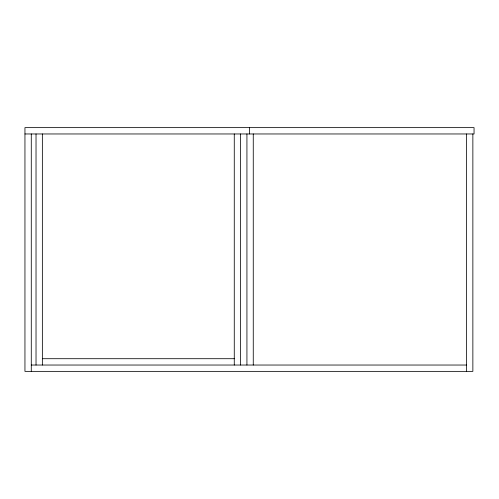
<?xml version="1.0" encoding="UTF-8"?>
<svg xmlns="http://www.w3.org/2000/svg" width="499" height="499" viewBox="0 0 499 499"><rect width="100%" height="100%" fill="white"/><g stroke="black" fill="none" stroke-linecap="round" stroke-linejoin="round"><path stroke-width="0.75" d="M24.95 133.963L474.05 133.963L474.05 127.632L24.95 127.632L24.95 371.368L472.865 371.368L472.865 133.963M42.359 358.706L234.268 358.706M31.281 365.037L466.534 365.037M466.534 133.963L466.534 371.368M253.261 133.963L253.261 365.037M249.5 127.632L249.5 133.963M246.93 133.963L246.93 365.037M240.599 133.963L240.599 365.037M234.268 133.963L234.268 365.037M42.359 133.963L42.359 365.037M36.028 133.963L36.028 365.037M31.281 133.963L31.281 371.368"/></g></svg>
